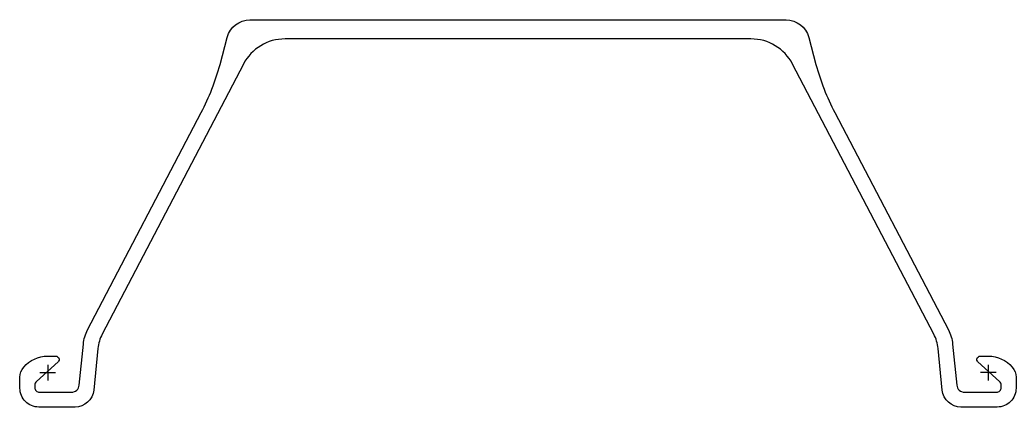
# Model space of a CAD drawing. Header units: millimetres. Extents: x -18 to 618, y -22 to 225.
import ezdxf

# ---------------------------------------------------------------- set-up
doc = ezdxf.new("R2010")
doc.units = ezdxf.units.MM
doc.header["$LTSCALE"] = 0.2

msp = doc.modelspace()

# ---------------------------------------------------------------- linework, layer by layer
at = {"flags": 128}
msp.add_lwpolyline([(448.62, 212.9), (151.38, 212.9, 0.279203), (124.79, 196.8), (34.72, 24.51, 0.095802), (32, 15.42), (29.34, -11.19, -0.385312), (17.4, -22), (-5.75, -22, -0.414214), (-17.75, -10), (-17.75, -3, -0.17875), (-15.35, 3.5, -0.219232), (-0.15, 10.5), (5.12, 10.5, -0.687281), (6.55, 6.79), (-7.26, -5.64, 0.212557), (-8.25, -7.87), (-8.25, -9.5, 0.414214), (-5.25, -12.5), (15.14, -12.5, 0.385312), (20.11, -8), (22.73, 18.19, -0.095802), (25.45, 27.28), (97.93, 165.91, 0.055035), (109.89, 196.59), (114.52, 213.88, -0.339454), (129.01, 225), (470.99, 225, -0.339454), (485.48, 213.88), (490.11, 196.59, 0.055035), (502.07, 165.91), (574.55, 27.28, -0.095802), (577.27, 18.19), (579.89, -8, 0.385312), (584.86, -12.5), (605.25, -12.5, 0.414214), (608.25, -9.5), (608.25, -7.87, 0.212557), (607.26, -5.64), (593.45, 6.79, -0.687281), (594.88, 10.5), (600.15, 10.5, -0.219232), (615.35, 3.5, -0.17875), (617.75, -3), (617.75, -10, -0.414214), (605.75, -22), (582.6, -22, -0.385312), (570.66, -11.19), (568, 15.42, 0.095802), (565.28, 24.51), (475.21, 196.8, 0.279203)], format="xyb", close=True, dxfattribs=at)
at = {"layer": 'DEFPOINTS'}
for p, q in [((-5, 0), (5, 0)), ((0, 5), (0, -5)), ((605, 0), (595, 0)), ((600, 5), (600, -5))]:
    msp.add_line(p, q, dxfattribs=at)

doc.saveas('drawing.dxf')
